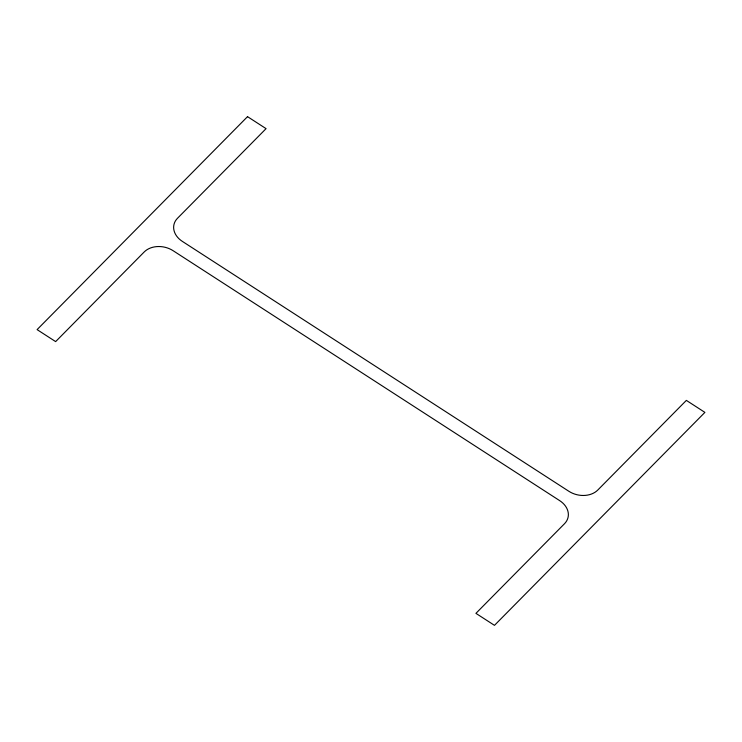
<?xml version="1.0" encoding="UTF-8"?>
<svg xmlns="http://www.w3.org/2000/svg" width="742" height="742" viewBox="0 0 742 742"><rect width="100%" height="100%" fill="white"/><g stroke="black" fill="none" stroke-linecap="round" stroke-linejoin="round"><path stroke-width="1.11" d="M247.522 116.652L37.1 329.615L55.641 341.608L144.217 251.955A20.906 16.083 12.4 0 1 173.099 250.694L559.681 500.637A20.906 16.083 12.4 0 1 564.514 523.713L475.928 613.356L494.478 625.348L704.9 412.385L686.359 400.392L597.783 490.045A20.906 16.083 12.4 0 1 568.901 491.306L182.319 241.363A20.906 16.083 12.4 0 1 177.486 218.287L266.072 128.644L247.522 116.652"/></g></svg>
